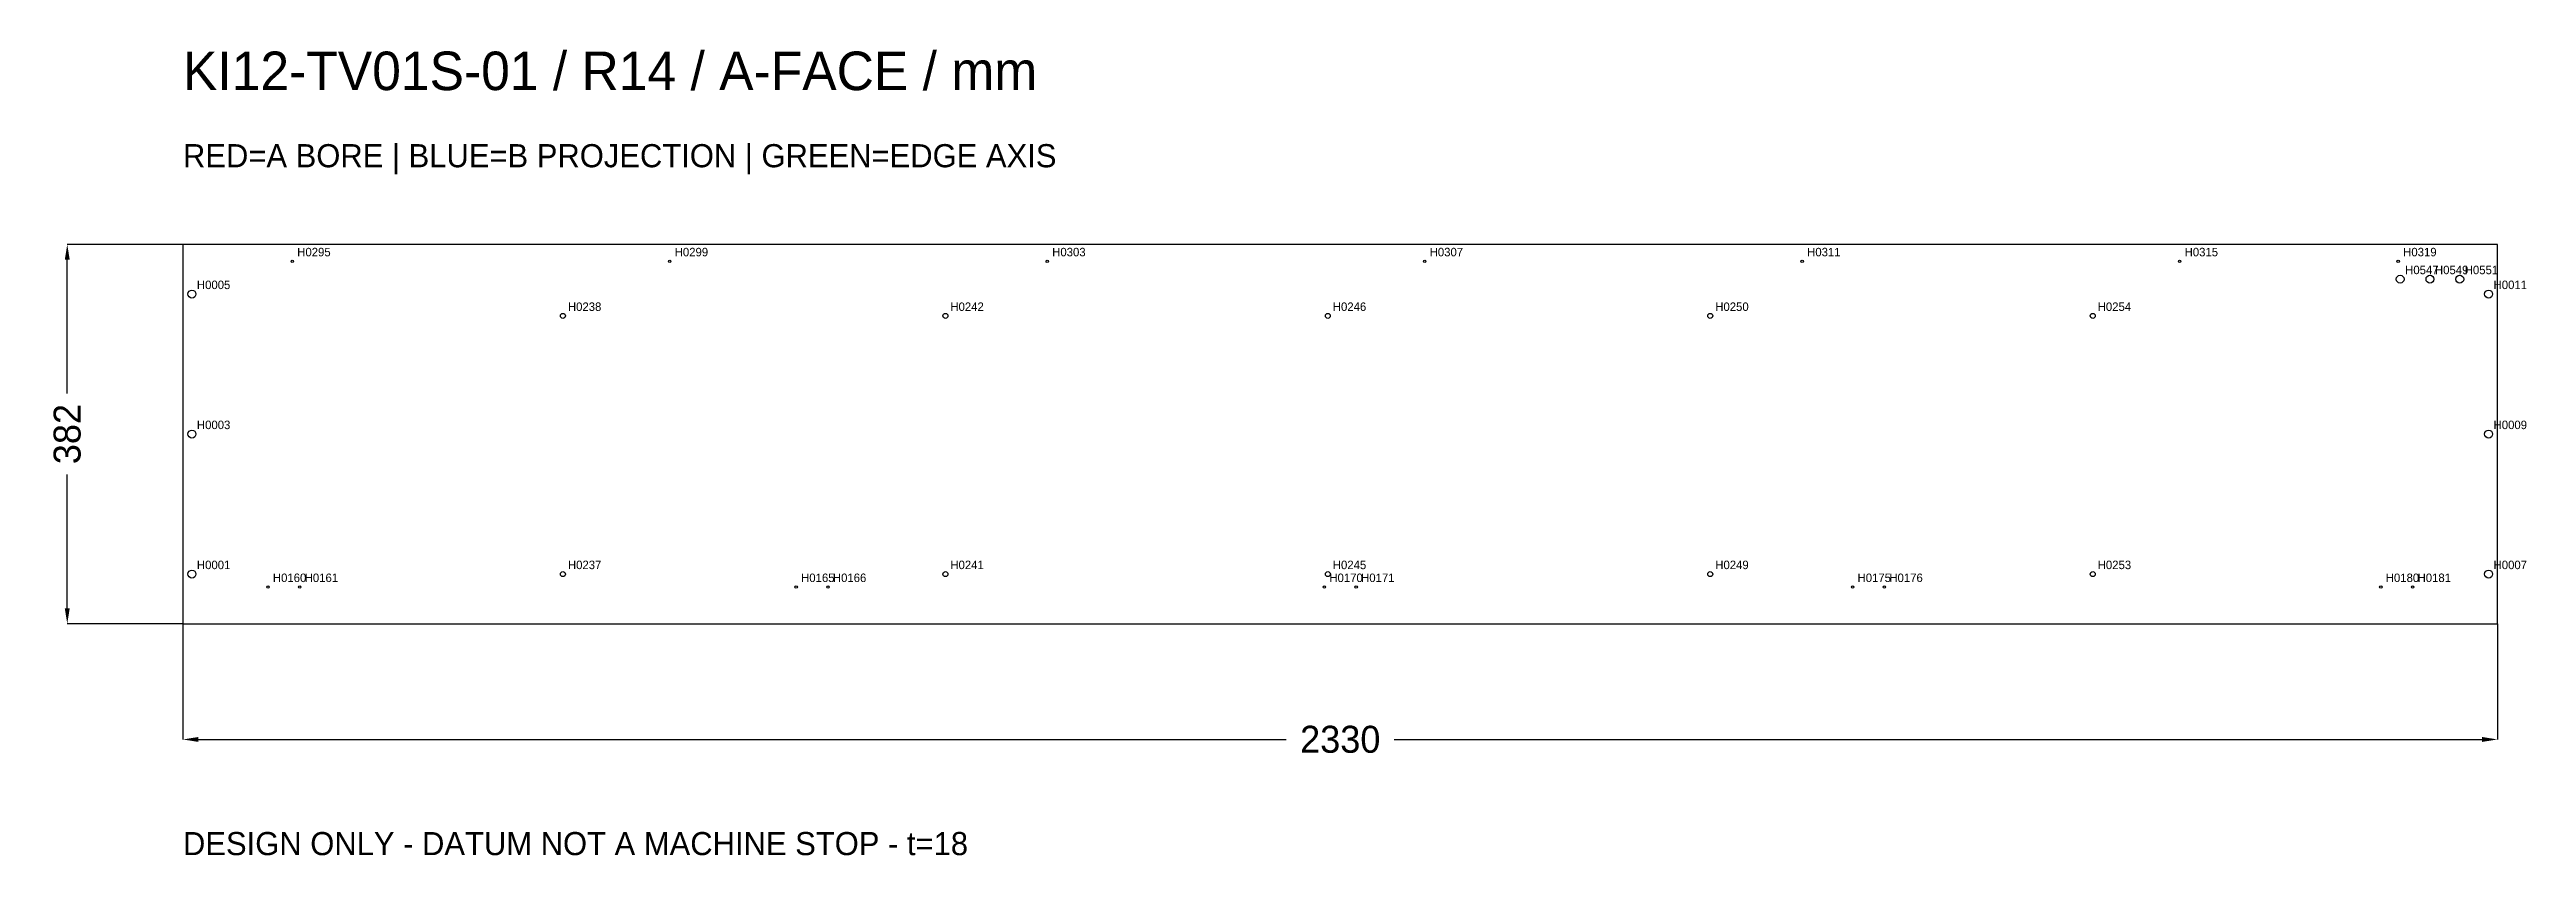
# Model space of a CAD drawing. Header units: millimetres. Extents: x -134 to 2359, y -233 to 578.
import ezdxf

# ---------------------------------------------------------------- set-up
doc = ezdxf.new("R2010")
doc.units = ezdxf.units.MM
for name, color, linetype in [('BORE_B', 5, 'Continuous'), ('CONTOUR', 7, 'Continuous'), ('TEXT', 7, 'Continuous')]:
    doc.layers.add(name, color=color, linetype=linetype)
doc.dimstyles.get("Standard").update_dxf_attribs({"dimtxt": 2.5, "dimasz": 2.5, "dimexe": 1.25, "dimexo": 0.625, "dimtad": 1, "dimcen": 2.5, "dimazin": 3, "dimtfac": 1, "dimtmove": 0, "dimatfit": 3})

# ---------------------------------------------------------------- blocks, each defined once
blk = doc.blocks.new('_CLOSEDFILLED')
at = {"color": 0, "linetype": 'BYBLOCK'}
blk.add_solid([(-1, 0.16), (0, 0), (-1, -0.16)], dxfattribs=at)
blk = doc.blocks.new('*D1')
at = {"color": 2}
for p, q in [((0, 0), (0, -116.5)), ((2330, 0), (2330, -116.5)), ((15.5, -116.5), (1110.6, -116.5)), ((1219.4, -116.5), (2314.5, -116.5))]:
    blk.add_line(p, q, dxfattribs=at)
at = {"layer": 'Defpoints'}
for p in [(0, 0), (2330, 0), (0, -116.5)]:
    blk.add_point(p, dxfattribs=at)
at = {"color": 2, "xscale": 15.533333333333335, "yscale": 15.533333333333335, "rotation": 180}
blk.add_blockref('_CLOSEDFILLED', (0, -116.5), dxfattribs=at)
at = {"color": 2, "xscale": 15.533333333333335, "yscale": 15.533333333333335}
blk.add_blockref('_CLOSEDFILLED', (2330, -116.5), dxfattribs=at)
at = {"color": 7, "insert": (1165, -116.5), "char_height": 27.18, "attachment_point": 5}
blk.add_mtext('2330', dxfattribs=at)
blk = doc.blocks.new('*D2')
at = {"color": 2}
for p, q in [((0, 382), (-116.5, 382)), ((-116.5, 231.8), (-116.5, 366.5)), ((-116.5, 15.5), (-116.5, 150.2)), ((0, 0), (-116.5, 0))]:
    blk.add_line(p, q, dxfattribs=at)
at = {"layer": 'Defpoints'}
for p in [(0, 382), (-116.5, 0), (0, 0)]:
    blk.add_point(p, dxfattribs=at)
at = {"color": 2, "xscale": 15.533333333333335, "yscale": 15.533333333333335}
for p, rotation in [((-116.5, 382), 90), ((-116.5, 0), 270)]:
    blk.add_blockref('_CLOSEDFILLED', p, dxfattribs=dict(at, rotation=rotation))
at = {"color": 7, "insert": (-116.5, 191), "char_height": 27.18, "attachment_point": 5, "rotation": 90}
blk.add_mtext('382', dxfattribs=at)

msp = doc.modelspace()

# ---------------------------------------------------------------- linework, layer by layer
at = {"layer": 'BORE_B'}
for centre, radius in [((110, 365), 1.25), ((490, 365), 1.25), ((870, 365), 1.25), ((1250, 365), 1.25), ((1630, 365), 1.25), ((2010, 365), 1.25), ((2232, 347), 4), ((2230, 365), 1.25), ((2262, 347), 4), ((2292, 347), 4), ((9, 332), 4), ((2321, 332), 4), ((382.5, 310), 2.5), ((767.5, 310), 2.5), ((1152.5, 310), 2.5), ((1537.5, 310), 2.5), ((1922.5, 310), 2.5), ((9, 191), 4), ((2321, 191), 4), ((9, 50), 4), ((382.5, 50), 2.5), ((767.5, 50), 2.5), ((1152.5, 50), 2.5), ((1537.5, 50), 2.5), ((1922.5, 50), 2.5), ((2321, 50), 4), ((85.5, 37), 1.25), ((117.5, 37), 1.25), ((617.25, 37), 1.25), ((649.25, 37), 1.25), ((1149, 37), 1.25), ((1181, 37), 1.25), ((1680.75, 37), 1.25), ((1712.75, 37), 1.25), ((2212.5, 37), 1.25), ((2244.5, 37), 1.25)]:
    msp.add_circle(centre, radius, dxfattribs=at)
at = {"layer": 'CONTOUR'}
msp.add_lwpolyline([(0, 0), (2330, 0), (2330, 382), (0, 382)], close=True, dxfattribs=at)

# ---------------------------------------------------------------- texts
at = {"layer": 'TEXT'}
for s, height, p in [('KI12-TV01S-01 / R14 / A-FACE / mm', 38.83333, (0, 537.333)), ('RED=A BORE | BLUE=B PROJECTION | GREEN=EDGE AXIS', 23.3, (0, 459.667)), ('H0295', 8.5433, (115, 370)), ('H0299', 8.5433, (495, 370)), ('H0303', 8.5433, (875, 370)), ('H0307', 8.5433, (1255, 370)), ('H0311', 8.5433, (1635, 370)), ('H0315', 8.5433, (2015, 370)), ('H0319', 8.5433, (2235, 370)), ('H0547', 8.5433, (2237, 352)), ('H0549', 8.5433, (2267, 352)), ('H0551', 8.5433, (2297, 352)), ('H0005', 8.5433, (14, 337)), ('H0011', 8.5433, (2326, 337)), ('H0238', 8.5433, (387.5, 315)), ('H0242', 8.5433, (772.5, 315)), ('H0246', 8.5433, (1157.5, 315)), ('H0250', 8.5433, (1542.5, 315)), ('H0254', 8.5433, (1927.5, 315)), ('H0003', 8.5433, (14, 196)), ('H0009', 8.5433, (2326, 196)), ('H0001', 8.5433, (14, 55)), ('H0160', 8.5433, (90.5, 42)), ('H0161', 8.5433, (122.5, 42)), ('H0237', 8.5433, (387.5, 55)), ('H0165', 8.5433, (622.25, 42)), ('H0166', 8.5433, (654.25, 42)), ('H0241', 8.5433, (772.5, 55)), ('H0170', 8.5433, (1154, 42)), ('H0245', 8.5433, (1157.5, 55)), ('H0171', 8.5433, (1186, 42)), ('H0249', 8.5433, (1542.5, 55)), ('H0175', 8.5433, (1685.75, 42)), ('H0176', 8.5433, (1717.75, 42)), ('H0253', 8.5433, (1927.5, 55)), ('H0180', 8.5433, (2217.5, 42)), ('H0181', 8.5433, (2249.5, 42)), ('H0007', 8.5433, (2326, 55)), ('DESIGN ONLY - DATUM NOT A MACHINE STOP - t=18', 23.3, (0, -233))]:
    msp.add_text(s, height=height, dxfattribs=at).set_placement(p)

# ---------------------------------------------------------------- dimensions: what is measured, and where the dimension line sits
dim = msp.add_linear_dim(base=(-116.5, 0), p1=(0, 0), p2=(0, 382), angle=90, dimstyle='Standard', override={"dimtxt": 27.183333, "dimasz": 15.533333, "dimdec": 2, "dimclrd": 2, "dimclre": 2, "dimclrt": 7})
dim.commit()
dim.dimension.update_dxf_attribs({"geometry": '*D2', "text_midpoint": (-116.5, 191)})
dim = msp.add_linear_dim(base=(0, -116.5), p1=(0, 0), p2=(2330, 0), dimstyle='Standard', override={"dimtxt": 27.183333, "dimasz": 15.533333, "dimdec": 2, "dimclrd": 2, "dimclre": 2, "dimclrt": 7})
dim.commit()
dim.dimension.update_dxf_attribs({"geometry": '*D1', "text_midpoint": (1165, -116.5)})

doc.saveas('drawing.dxf')
